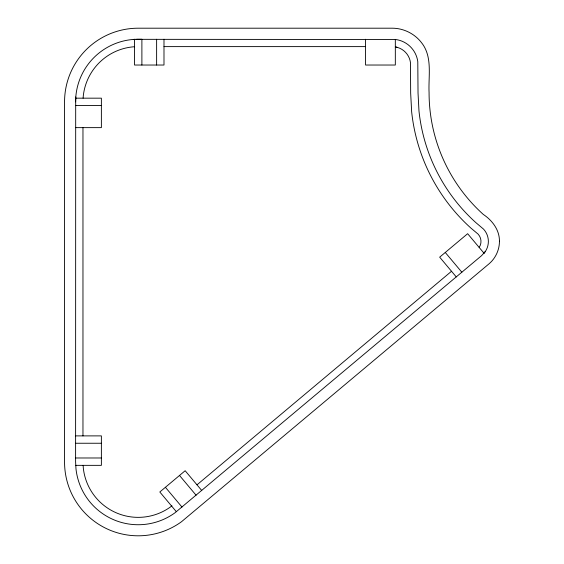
<?xml version="1.0" encoding="UTF-8"?>
<svg xmlns="http://www.w3.org/2000/svg" width="564" height="564" viewBox="0 0 564 564"><rect width="100%" height="100%" fill="white"/><g stroke="black" fill="none" stroke-linecap="round" stroke-linejoin="round"><path stroke-width="0.85" d="M75.604 127.633L101.379 127.633L101.379 98.171L75.717 98.171L75.689 98.559L75.604 461.86L75.964 468.691A62.59 62.59 0 0 0 175.002 512.782L481.593 255.647L485.414 251.382M75.625 100.117L75.604 101.851A62.604 62.604 0 0 1 134.93 39.332L395.611 39.494A25.754 25.754 0 0 1 417.79 61.666L418.03 92.94L418.974 110.932A174.932 174.932 0 0 0 475.896 222.646L483.581 229.16A18.161 18.161 0 0 1 483.792 253.504M75.625 100.216L75.795 96.945M83.098 98.171L83.141 97.523A55.244 55.244 0 0 1 133.872 46.784L134.528 46.741M479.16 247.434L479.231 247.342A10.772 10.772 0 0 0 478.145 234.159L470.961 228.131A182.313 182.313 0 0 1 411.642 111.707L410.662 93.13L410.472 62.632A18.372 18.372 0 0 0 395.442 46.932M451.517 271.263L196.991 484.836L201.729 490.476M171.935 505.788L170.666 506.817A55.216 55.216 0 0 1 83.296 467.916L83.162 465.349M133.294 39.438L134.93 39.332M136.573 39.269L141.888 39.247L141.888 65.029M163.99 46.615L365.564 46.615M75.604 105.538L101.379 105.538M75.604 435.887L101.379 435.887L101.379 465.349L75.787 465.349M75.604 443.248L101.379 443.248M75.604 457.982L101.379 457.982M395.329 46.946L397.007 47.277M484.011 253.215L467.634 233.7L439.68 257.163L456.248 276.91M445.271 252.468L461.846 272.215M196.906 484.737L185.154 470.728L159.816 491.991L176.342 511.696M179.514 475.466L196.082 495.213M165.407 487.303L181.975 507.05M395.329 39.473L395.329 65.029L365.564 65.029L365.564 39.247M163.99 39.247L163.99 65.029L134.528 65.029L134.528 39.36M156.623 39.247L156.623 65.029M82.964 127.633L82.964 435.887M499.443 241.195C499.492 249.817 495.587 258.284 489.002 263.846L181.502 521.735A73.651 73.651 0 0 1 64.557 462.149L64.557 101.851A73.651 73.651 0 0 1 138.208 28.2L392.255 28.2C403.542 28.207 414.589 33.657 421.47 42.61C432.814 56.738 428.252 76.126 429.077 92.644A163.87 163.87 0 0 0 483.299 214.426C492.294 220.404 499.563 229.992 499.443 241.195"/></g></svg>
